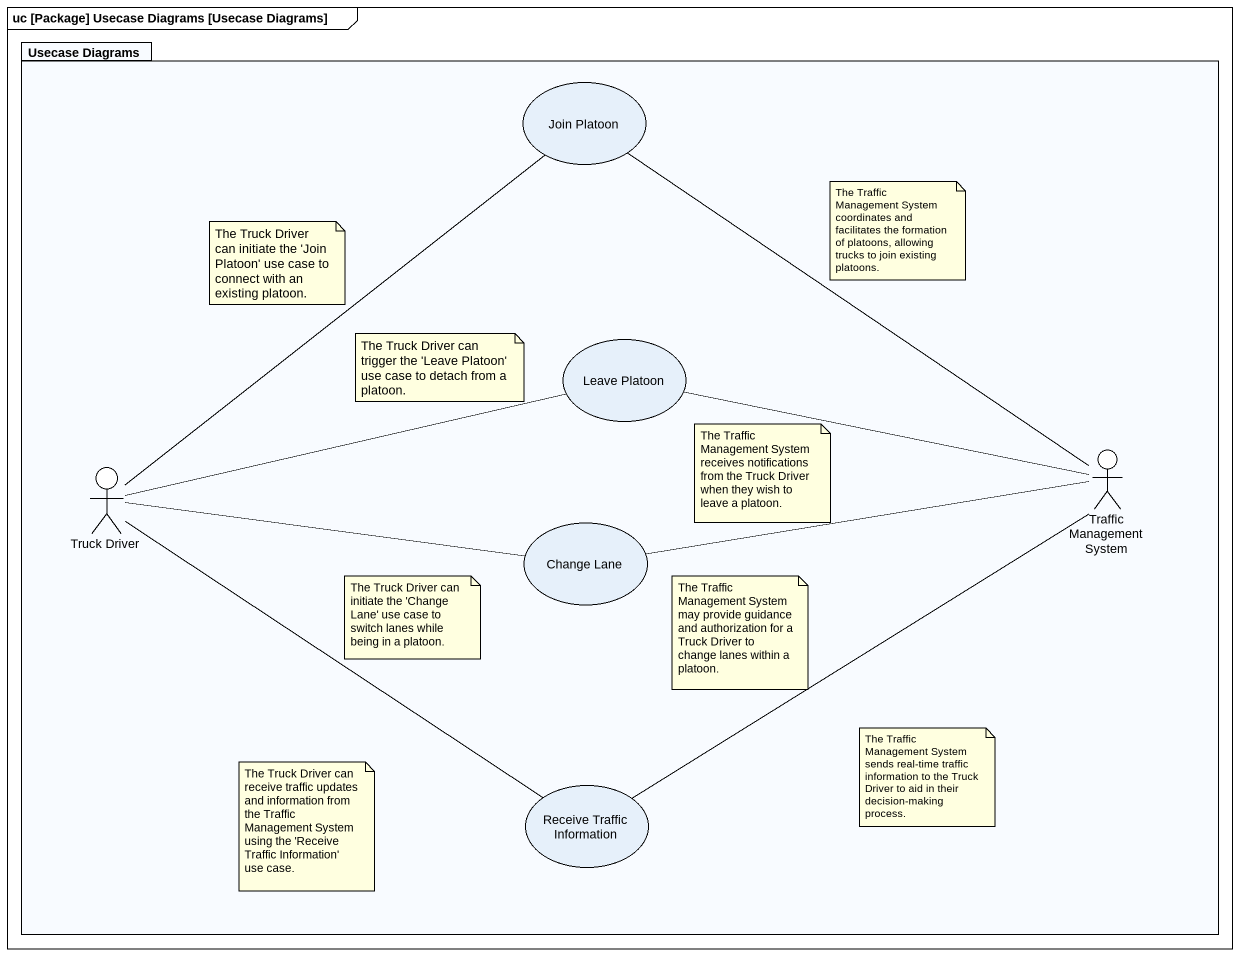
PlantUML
@startuml
mainframe uc [Package] Usecase Diagrams [Usecase Diagrams]
package "Usecase Diagrams" as Usecase_Diagrams {
  usecase "Join Platoon" as Join_Platoon
  usecase "Leave Platoon" as Leave_Platoon
  actor "Truck Driver" as Truck_Driver
  actor "Traffic Management System" as Traffic_Management_System
  usecase "Change Lane" as Change_Lane
  usecase "Receive Traffic Information" as Receive_Traffic_Information
}
Truck_Driver -up- Join_Platoon
Truck_Driver -right- Leave_Platoon
Truck_Driver -right- Change_Lane
Truck_Driver -- Receive_Traffic_Information
Traffic_Management_System -up- Join_Platoon
Traffic_Management_System -left- Leave_Platoon
Traffic_Management_System -left- Change_Lane
Traffic_Management_System -- Receive_Traffic_Information
note as N1
  The Traffic Management System coordinates and facilitates the formation of platoons, allowing trucks to join existing platoons.
end note
note as N2
  The Truck Driver can initiate the 'Join Platoon' use case to connect with an existing platoon.
end note
note as N3
  The Truck Driver can trigger the 'Leave Platoon' use case to detach from a platoon.
end note
note as N4
  The Traffic Management System receives notifications from the Truck Driver when they wish to leave a platoon.
end note
note as N5
  The Truck Driver can initiate the 'Change Lane' use case to switch lanes while being in a platoon.
end note
note as N6
  The Traffic Management System may provide guidance and authorization for a Truck Driver to change lanes within a platoon.
end note
note as N7
  The Traffic Management System sends real-time traffic information to the Truck Driver to aid in their decision-making process.
end note
note as N8
  The Truck Driver can receive traffic updates and information from the Traffic Management System using the 'Receive Traffic Information' use case.
end note
@enduml
